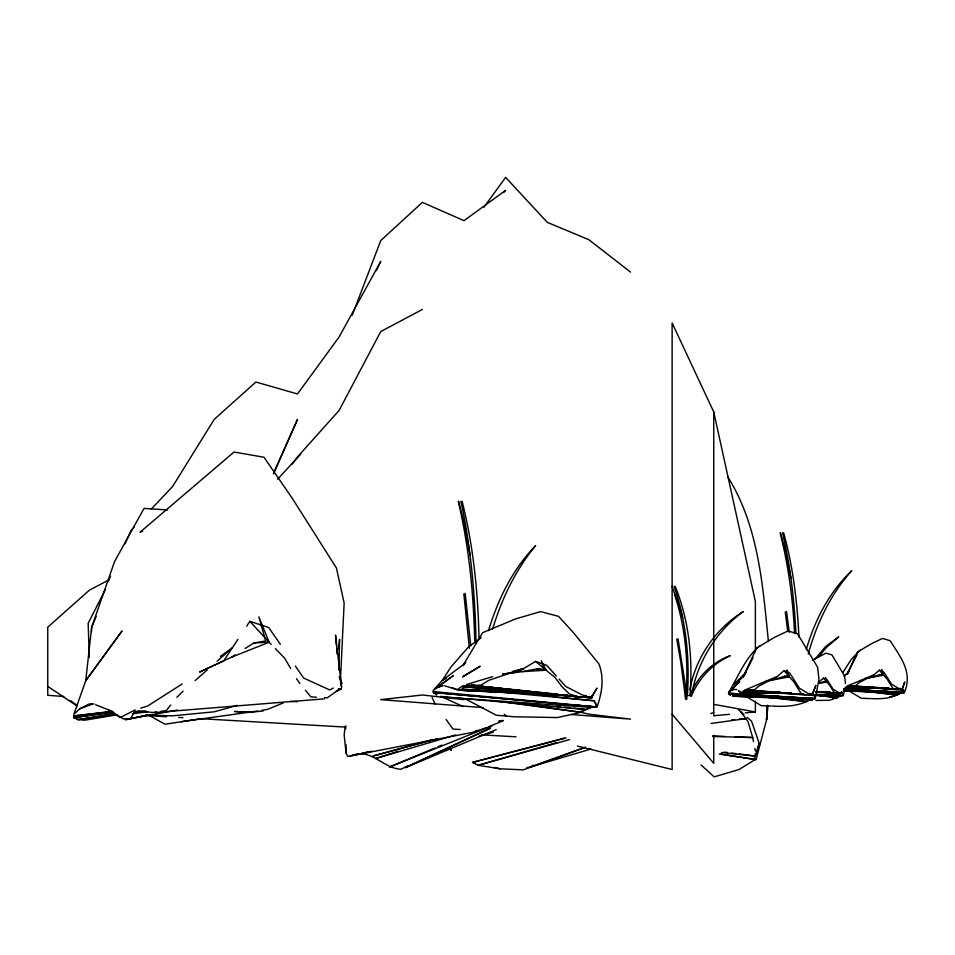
<?xml version="1.0" encoding="UTF-8"?>
<svg xmlns="http://www.w3.org/2000/svg" width="955" height="955" viewBox="0 0 955 955"><rect width="100%" height="100%" fill="white"/><g stroke="black" fill="none" stroke-linecap="round" stroke-linejoin="round"><path stroke-width="1.43" d="M433.343 691.539L433.331 692.494L436.829 694.894L433.343 691.539L596.959 707.058C602.008 693.175 604.372 678.11 598.952 663.94L573.752 633.034L558.627 616.369L540.602 611.606L515.593 618.912L482.633 632.688L463.223 665.086M701.077 764.967L714.185 776.869L739.015 769.539L754.569 759.965L755.333 753.591M338.894 670.088L339.562 639.349L338.571 649.496M91.489 631.768L91.632 627.387L114.588 561.468L144.038 508.406L167.614 509.934M767.211 706.652L766.531 719.998L756.074 759.631L719.282 754.08M687.373 695.598C689.82 658.807 686.263 621.263 674.039 586.346M686.084 695.598C688.591 661.529 685.308 626.814 674.505 594.32M340.458 679.697L344.146 603.011L336.423 568.01L292.433 498.57L263.986 457.242L234.035 452.037L140.039 532.221L142.665 531.052M767.462 705.291L766.531 719.998L767.951 705.817M690.023 695.598C696.756 677.274 711.833 662.304 730.205 655.715C712.681 663.63 698.463 678.492 691.336 696.362L690.023 695.598C692.888 658.735 689.2 620.774 675.161 586.346M902.415 688.662L904.755 681.989L902.141 689.271L897.461 689.773L893.032 688.555L887.171 679.16L879.292 670.171L871.342 677.167L864.932 678.647L883.566 675.161L881.74 669.634L882.707 674.719L879.615 674.672L873.419 676.713M345.113 726.636L344.17 734.98L346.068 753.077L347.739 756.408L472.176 732.461L485.737 727.937M543.861 702.331L433.331 692.494L596.541 706.975L573.334 704.945M689.904 689.713C695.586 657.673 715.593 628.665 743.253 611.57C717.038 630.801 698.332 660.024 692.22 691.981M112.32 711.32L73.917 715.952L73.595 717.611L78.143 719.604L84.577 720.213L116.94 714.841M844.518 690.071L843.11 695.885L816.453 694.345M808.252 654.032C816.597 623.603 830.599 594.285 851.764 570.66C829.37 591.849 814.794 620.141 806.271 649.507M756.181 754.617L759.404 743.897L751.549 721.192L747.204 717.372M492.589 629.059C501.697 598.952 515.533 569.932 535.648 545.592C512.716 569.12 497.877 599.406 488.542 630.646M756.372 753.662L758.807 743.873M591.897 696.887L592.219 695.885L592.41 697.031L584.973 696.649M721.479 752.468L755.274 756.097L759.404 743.897M352.3 315.126L380.747 240.576L422.373 202.353L463.999 220.665L505.625 190.367L503.595 192.528M813.063 692.518L815.821 685.404L812.55 694.5L806.712 695.121L801.161 693.605L793.832 681.858L783.983 670.637L774.051 679.363L766.041 681.225L789.331 676.856L787.051 669.956L788.257 676.307L784.389 676.247L776.654 678.802M96.133 616.345L91.632 627.387L85.747 680.7L73.833 714.388L79.587 708.92L88.182 704.492L92.265 704.11L79.587 708.92M274.312 471.961L297.494 419.412L273.369 473.811M108.07 581.643L110.494 576.259M124.962 543.956L131.002 530.503L134.046 527.279M376.33 270.707L380.747 261.348L339.12 336.984L297.494 393.961L255.88 382.024L214.254 419.341L172.628 486.477L151.308 509.027M857.136 689.868L843.814 689.2L904.11 692.59L897.091 691.898M847.157 674.123L857.363 652.11L871.748 643.551L882.563 638.429L890.132 640.721C900.649 657.124 913.064 672.487 904.29 692.697L843.814 688.83L904.11 692.59M532.007 691.527L471.293 685.248L582.347 697.341L473.119 685.404L467.437 685.165L463.688 686.108L462.125 689.259L458.675 690.155L444.505 685.738M753.113 657.506L743.635 676.021M857.005 654.808L847.121 674.278M105.551 589.247L88.17 623.269L89.269 657.553M156.501 711.929L152.334 712.478L141.519 711.117L134.166 712.346L130.656 718.59L123.446 718.936L109.24 710.21L95.691 704.742M592.207 696.123L596.971 688.113L591.288 697.747L582.347 696.732M847.109 674.457L848.935 671.425L843.969 676.427M843.086 672.26L851.001 659.762L860.192 650.14M237.974 639.301L223.697 660.884L199.643 672.045L231.385 657.243L269.119 642.249L271.196 644.374M246.688 626.11L249.852 621.311L268.725 627.53L280.364 644.374M463.342 665.659L465.765 662.233M814.949 659.153L825.633 646.511L838.717 636.878L826.254 647.621L818.793 656.682M483.946 207.211L505.625 177.367L547.251 222.336L588.877 239.729L630.503 272.079M292.182 464.142L297.494 456.956L339.12 410.399L380.747 331.564L422.373 309.468M170.67 705.065L166.23 710.627L160.667 711.368M176.902 697.293L183.062 691.205M277.678 479.147L300.789 454.043M760.12 645.58C744.84 657.888 738.502 676.594 728.486 692.638L739.731 681.56L730.109 690.871L733.786 689.379L736.771 689.594M195.13 680.569L207.199 669.933M217.072 661.23L232.423 647.693L220.462 656.324M819.247 681.798L823.425 678.146L827.09 679.745L833.094 689.176L838.466 692.482L841.63 692.709L841.749 691.695L841.415 693.187L837.738 693.581L834.24 692.626L829.632 685.224L823.425 678.146M350.079 756.324C370.409 746.524 382.215 768.333 400.969 769.253L407.403 765.994M741.963 678.074L733.631 684.699L746.046 672.201L743.002 677.238L756.587 648.051L774.553 637.343L788.078 630.945L797.544 633.822L817.587 667.175L818.936 679.232L815.236 698.785L728.581 693.235L730.336 695.204L728.581 693.235L815.009 698.642L728.546 693.843L762.293 695.55M324.616 697.663L327.35 697.818L339.407 689.056M464.548 663.749L442.201 680.473L433.104 690.596L453.362 675.627L435.993 687.91L442.75 685.642L435.993 687.91M533.272 765.098L530.932 766.829L526.85 767.677M481.225 637.725L468.547 646.893L451.07 666.888L442.201 680.473L446.152 678.372M182.154 683.971L147.822 705.924L140.791 708.156M462.865 685.738L457.027 689.725L451.596 687.54M231.385 657.243L235.133 654.867M245.113 648.505L253.851 642.942L265.693 640.936L258.865 616.846L269.119 642.249L253.851 642.942M812.442 660.18L826.003 653.148L831.96 654.951L844.59 675.973L845.438 683.565M556.288 675.949L546.749 665.372L535.576 661.421L517.514 672.165L502.569 674.051L522.361 671.64L546.105 670.207L554.974 677.441L562.125 686.908L569.681 694.249L576.295 696.04M730.109 690.871L733.786 689.379M108.882 579.96L89.376 590.166L47.75 627.196L47.75 695.288L63.782 696.517M804.695 702.068L812.61 698.141C800.648 706.187 786.18 706.963 772.153 706.043M840.71 695.741L832.342 699M895.862 695.324L902.189 692.184C892.615 698.618 881.035 699.239 869.826 698.511M333.39 688.042L329.75 689.94L303.654 678.062L295.334 666.029M336.112 691.563L341.377 688.937L338.428 689.259L341.377 688.937M496.17 729.632L405.362 767.617L490.548 727.925M405.362 767.617L490.333 728.414M840.961 695.658L829.644 700.29L815.964 700.457M392.398 767.128L389.521 767.02L434.943 748.004M437.688 746.858L441.819 745.127M488.411 726.851L503.13 720.834M578.933 712.335L592.052 706.987M283.444 702.856L267.209 709.481L261.718 710.365M389.521 767.02L491.932 725.836M590.632 707.548L578.742 712.836L557.505 717.551L514.351 716.787L496.218 715.2L464.775 698.642M585.391 747.192L530.932 766.829L590.882 749.042M584.926 747.538L523.256 769.861L500.05 768.799L478.204 765.301L472.534 762.4L564.465 738.12M466.888 684.389L492.685 676.629M823.676 681.691L818.793 683.303L826.791 682.073L825.359 677.716L826.111 681.727L823.676 681.691L826.791 682.073M398.342 751.179L375.673 758.521L455.607 734.968M135.156 709.947L120.235 717.515L109.24 710.21M710.795 713.469L713.648 712.621M556.681 742.56L478.204 765.301L569.61 739.576M237.21 705.363L214.254 711.797L172.628 715.832L145.864 715.068M479.004 736.15L493.293 732.187M432.758 739.552L372.832 756.085L437.45 738.692M746.977 689.976L744.96 690.525L744.017 692.602L742.154 693.032L738.454 690.919L741.283 692.685L744.53 690.19L777.346 676.427L758.58 686.275L754.235 689.999L746.977 689.976L769.241 691.587M867.104 686.908L849.687 685.654L845.82 688.101L848.732 688.077M512.298 671.472L523.507 668.536L488.9 680.27L481.022 685.105L473.119 685.404M566.088 737.952L472.534 762.4L475.435 763.069M889.63 696.899L894.608 695.646M257.611 711.033L181.056 721.753M361.933 753.591L367.699 752.23M361.921 753.591L371.996 751.215M498.617 721.431L502.939 720.416L498.582 721.431M352.586 755.62L368.487 751.895M125.38 719.867L148.61 714.925M155.868 713.385L158.769 712.764M148.121 714.889L130.656 718.59L177.582 710.054M522.361 671.64L536.746 668.918L544.04 669.348L541.306 660.812L546.105 670.207L536.746 668.918M76.03 717.778L78.143 719.604L114.791 713.767M198.21 719.103L165.084 724.224L148.562 715.152M78.143 719.604L114.875 713.958M92.707 714.877L73.595 717.611L113.526 712.549M95.655 714.447L100.06 713.815M103.009 713.397L105.945 712.979M110.35 712.346L113.299 711.917M711.2 723.448L746.44 718.554L739.039 719.211M132.685 713.743L147.464 711.821M73.917 715.952L112.368 711.571M134.166 712.346L145.996 711.009M135.001 711.463L139.418 710.974M249.374 712.358L234.644 711.487L249.374 712.358L263.126 710.962M729.536 714.316L713.755 715.761L713.755 704.539M745.33 712.872L755.381 711.952L755.381 701.328M88.182 704.492L94.115 703.954M731.637 719.879L734.598 719.604M155.295 712.526L324.306 698.845M849.687 685.654L855.489 685.666L858.963 682.694L873.98 674.815L847.718 685.821L844.996 687.743M735.004 695.861L732.27 696.028L809.004 699.657L792.865 698.392M860.718 687.91L872.631 687.767M826.779 691.898L816.382 692.017L842.429 693.557L833.751 692.936M756.897 692.853L742.154 693.032L774.684 692.853M846.19 688.209L872.894 687.958M816.585 692.172L829.907 692.041M742.608 693.175L776.367 692.853M860.383 688.018L873.491 687.946M816.441 692.148L829.859 692.077L823.831 691.886M873.479 687.719L847.324 687.755L889.045 688.28M815.642 691.969L828.689 691.945M764.585 692.578L744.017 692.602L790.943 693.199M685.451 695.598L688.495 695.598M815.618 692.208L830.086 692.399M580.258 697.114L586.8 697.198M844.244 690.859L902.081 692.387L850.965 690.942M814.782 694.942L841.367 695.646L815.188 694.906M732.772 696.291L812.466 698.392L751.752 696.684M712.645 736.484L752.695 737.547L753.495 741.605M843.671 690.74L848.052 690.859M733.989 696.171L748.792 696.589M862.508 686.967L847.718 686.418L889.153 688.579M878.779 687.576L866.949 687.134L872.739 687.564M763.857 691.659L744.518 690.942L790.656 693.342M769.802 691.874L780.223 692.268M290.069 701.424L297.494 701.698M809.124 700.218L812.442 700.349M474.957 690.847L458.675 690.155L576.056 696.195M477.918 690.966L497.161 691.778M500.122 691.909L519.365 692.721M522.325 692.841L538.608 693.533M544.529 693.784L554.891 694.225M712.633 735.875L724.499 736.377M734.884 736.806L752.695 737.547L747.968 721.622L740.591 711.487M459.546 690.262L554.939 694.476M560.907 694.739L566.864 695.001M843.683 690.811L899.312 693.402L880.021 691.886M815.558 695.336L839.182 696.434L830.313 695.741M860.097 690.023L874.899 690.775M877.86 690.919L891.17 691.599M821.252 694.428L824.237 694.583M827.209 694.739L840.615 695.407M765.23 695.706L768.166 695.849M771.091 696.004L778.432 696.374M784.294 696.673L793.104 697.114M803.37 697.639L812.168 698.081M816.406 691.874L829.788 692.566L816.561 691.718M799.586 693.808L802.558 693.963M490.213 690.74L462.125 689.259L566.924 695.491M494.642 690.978L506.472 691.599M512.381 691.909L522.731 692.459M530.12 692.853L538.99 693.318M547.86 693.784L555.249 694.178M860.586 687.385L903.418 689.737L893.2 689.009M774.075 692.876L802.284 694.428M808.216 694.763L814.149 695.085L809.685 694.763M316.392 697.198L310.912 696.899L305.385 690.178M481.762 734.861L515.998 736.806M877.478 687.815L848.064 686.084L888.83 688.615M881.895 688.066L889.248 688.507M780.45 692.602L744.96 690.525L780.092 692.697M784.879 692.864L790.8 693.211M868.823 698.571L861.135 698.201L849.055 690.871M770.9 706.127L761.29 705.661L746.201 696.505M145.852 715.51L166.648 716.716M178.525 717.408L182.978 717.671M199.32 718.614L344.862 727.053M571.353 695.753L575.769 696.016M586.107 696.625L589.056 696.804M896.112 689.068L901.926 689.426L896.124 689.009M816.382 691.766L829.549 692.59L822.148 691.933M833.942 692.853L841.248 693.306L835.374 692.888M791.791 693.426L783.016 692.876L791.826 693.497M797.652 693.784L802.045 694.058M460.191 729.501L452.945 729.059L446.164 719.521M476.151 730.491L479.052 730.682M544.971 693.843L547.943 694.034M558.317 694.739L567.21 695.336M573.131 695.741L576.104 695.932M586.477 696.637L592.41 697.031L591.897 695.789M441.544 697.007L591.825 707.452M901.078 688.567L898.392 688.376L891.576 684.174L883.96 672.201L879.292 670.171M870.005 687.123L878.707 687.755M883.065 688.066L888.866 688.483M881.501 688.185L888.807 688.698M816.274 691.504L819.211 691.718M819.283 691.909L829.406 692.626M773.693 691.909L781.118 692.447M787.051 692.876L791.504 693.199M800.409 693.843L803.382 694.058M796.291 693.819L802.248 694.237M445.734 696.875L440.565 696.493L585.463 709.458L573.621 708.192M818.471 694.81L824.392 695.276M782.587 697.592L786.992 697.938M483.326 707.643L380.747 699.633L422.373 695.001L463.999 699.633M571.03 714.495L630.503 719.139L588.877 714.173L578.826 711.785M501.494 689.785L462.912 686.717L592.1 697.914M504.455 690.023L511.88 690.608M516.333 690.966L522.266 691.432M528.199 691.909L534.132 692.387M540.076 692.853L544.529 693.211M551.942 693.796L556.395 694.154M563.82 694.739L566.781 694.977M852.111 685.881L896.578 689.737M816.609 691.778L837.034 693.557M750.009 690.262L805.59 695.085M548.289 702.725L554.175 703.25M561.552 703.907L564.5 704.169M463.688 686.108L590.811 697.854M488.447 690.966L492.864 691.384M498.761 691.933L594.547 700.827L553.363 696.684M506.293 691.945L509.23 692.244M515.115 692.841L519.532 693.282M525.417 693.879L529.822 694.321M534.239 694.763L540.124 695.359M543.061 695.646L550.414 696.386M534.967 691.838L542.368 692.602M545.329 692.912L551.262 693.521M554.222 693.831L558.663 694.285M563.104 694.751L567.545 695.204M571.985 695.67L576.426 696.123M545.508 705.196L548.468 705.506M555.87 706.294L560.31 706.772M564.739 707.249L570.66 707.882M860.551 690.931L897.258 695.001L872.739 691.909M815.451 695.24L837.571 697.699L815.666 694.93M762.162 696.744L765.11 697.078M768.071 697.401L806.45 701.662L790.215 699.621M879.615 674.672L883.566 675.161M784.389 676.247L789.331 676.856M773.992 697.568L778.421 698.129M781.369 698.499L787.266 699.239M724.308 752.098L727.268 752.48M731.685 753.053L736.114 753.626M739.063 753.996L755.274 756.097M499.572 701.507L504.001 702.092M506.962 702.486L580.819 712.287L531.076 705.339M510.591 702.474L520.833 703.907M523.758 704.312L528.151 704.921M720.75 754.032L756.074 759.631M593.974 706.784L596.505 707.213M755.381 711.952L713.755 704.348L713.755 411.975L672.129 322.993L672.129 769.527L577.393 746.046M586.43 695.801L582.323 694.989L565.826 686.526L559.153 679.124M494.26 767.45L500.05 768.799M903.012 692.196L904.087 692.638M783.983 670.637L789.821 673.168L799.347 688.137L807.87 693.378L812.896 693.736L812.908 692.16M441.485 696.72L463.115 706.497M448.874 748.804L451.488 750.093L448.981 748.684M47.75 686.37L77.128 706.055M70.348 700.504L76.293 704.802M535.576 661.421L546.105 670.207M738.502 709.732L743.933 714.507M504.228 714.268L506.138 716.023M275.362 648.648L284.721 658.246L290.63 668.464M249.852 621.311L269.119 642.249M672.129 714.209L713.755 763.308L713.755 735.374M299.846 683.47L296.528 678.683M435.158 704.038L432.066 697.496M727.483 476.342C758.461 525.548 762.759 585.021 768.405 641.438M671.998 586.346L680.82 610.543M339.24 676.653L341.89 683.625L340.481 679.614M780.51 532.818L786.705 556.443L790.847 577.906M458.698 501.315L465.395 528.963L470.015 555.01M783.673 532.818C792.996 566.769 797.33 601.925 798.917 637.045M681.142 611.809L682.777 618.076M678.014 638.752L685.153 683.637L686.896 699.06L685.642 699.347L680.796 662.269L676.761 639.038M780.116 532.818C788.508 565.754 792.925 599.621 794.608 633.535M462.101 501.315C473.477 546.32 478.049 592.804 479.028 639.134M782.551 532.818C790.298 565.849 794.345 599.668 795.909 633.535M458.269 501.315C469.144 547.597 473.799 595.156 474.695 642.62M713.755 411.975L755.381 601.483L755.381 651.788M460.895 501.315C470.934 547.716 475.196 595.204 476.032 642.62M754.844 748.374L755.381 751.072M340.374 680.426L341.615 687.373L335.527 635.147L336.375 645.341M786.526 611.439L789.272 632.222M465.192 593.306L470.755 645.664M785.273 611.857L787.696 631.243M463.832 593.795L469.382 648.242M336.626 648.254L337.103 654.08M345.77 725.86L345.806 728.725M345.973 744.482L346.068 753.077M121.906 631.136L85.747 680.7L121.906 631.136M467.019 674.17L462.471 676.916L480.138 666.256L467.019 674.17M902.475 689.283L898.034 689.044L902.475 689.283M841.677 693.187L835.732 692.876L841.677 693.187M812.968 694.512L809.995 694.357L812.968 694.512M812.287 694.703L809.363 694.512L812.287 694.703M595.562 703.131L594.81 701.889L596.111 705.459L595.562 703.131M903.8 690.931L903.502 690.286L903.967 692.041L903.8 690.931M842.716 694.488L842.859 695.359L842.716 694.488M814.615 696.565L814.257 695.765L814.842 697.962L814.615 696.565"/></g></svg>
